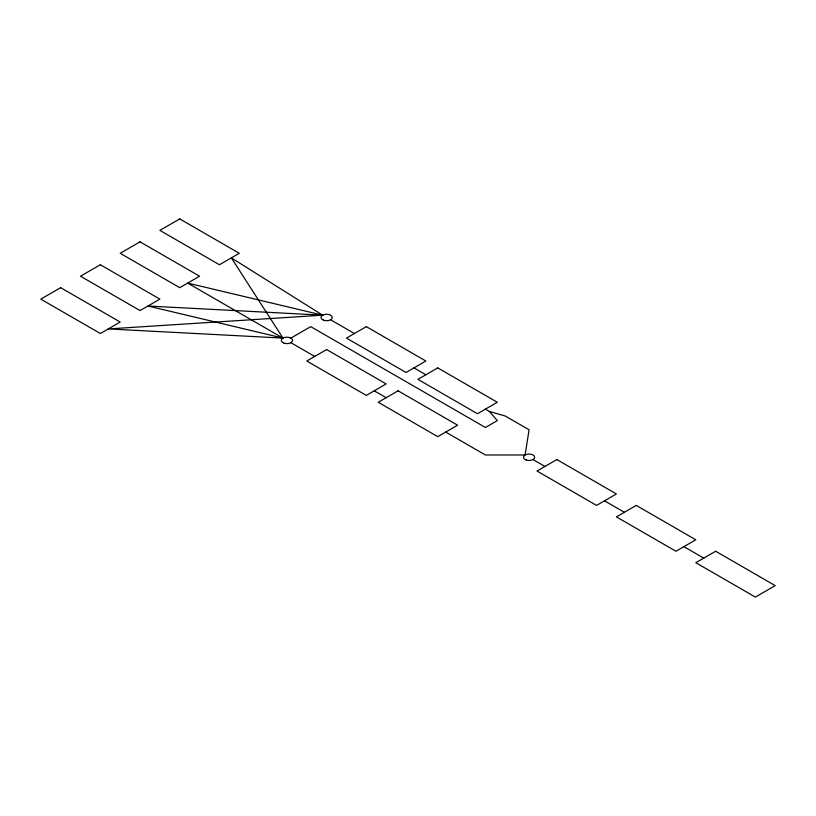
<?xml version="1.0" encoding="UTF-8"?>
<svg xmlns="http://www.w3.org/2000/svg" width="816" height="816" viewBox="0 0 816 816"><rect width="100%" height="100%" fill="white"/><g stroke="black" fill="none" stroke-linecap="round" stroke-linejoin="round"><path stroke-width="1.22" d="M290.894 338.099L310.743 326.635L485.408 427.482L497.321 420.607L489.376 411.437L485.408 409.142M489.376 411.437L505.257 416.017L529.074 429.777L525.106 454.981L485.408 454.981L445.709 432.062M330.592 319.76L354.409 333.509M413.957 367.894L425.86 374.768M533.042 459.571L544.955 466.446M604.503 500.82L624.352 512.285M683.9 546.659L703.749 558.124M290.894 342.679L314.711 356.429M374.258 390.813L386.162 397.688M60.649 287.671L40.8 299.135L100.348 333.509L120.197 322.055L60.649 287.671M100.348 264.751L80.498 276.216L140.046 310.59L159.895 299.135L100.348 264.751M140.046 241.842L120.197 253.297L179.744 287.671L199.594 276.216L140.046 241.842M179.744 218.923L159.895 230.377L219.443 264.751L239.282 253.297L179.744 218.923M326.624 349.554L306.775 361.019L366.323 395.393L386.162 383.938L326.624 349.554M366.323 326.635L346.474 338.099L406.011 372.473L425.86 361.019L366.323 326.635M398.075 390.813L378.226 402.268L437.774 436.652L457.623 425.187L398.075 390.813M437.774 367.894L417.925 379.348L477.472 413.732L497.321 402.268L437.774 367.894M556.869 459.571L537.02 471.026L596.557 505.41L616.406 493.945L556.869 459.571M636.256 505.41L616.406 516.865L675.954 551.249L695.803 539.784L636.256 505.41M715.652 551.249L695.803 562.703L755.351 597.077L775.2 585.623L715.652 551.249M322.646 315.18L108.283 328.93L282.958 338.099L231.346 257.876L322.646 315.18L147.982 306.01L282.958 338.099L187.68 283.091L322.646 315.18M323.473 320.158A5.61 3.244 0 0 0 332.224 317.699A5.61 3.244 0 0 0 324.166 314.558A5.61 3.244 0 0 0 323.473 320.158M284.121 343.199A5.61 3.244 0 0 0 292.536 340.384A5.61 3.244 0 0 0 284.121 337.579A5.61 3.244 0 0 0 284.121 343.199M526.269 460.081A5.61 3.244 0 0 0 534.694 457.276A5.61 3.244 0 0 0 526.269 454.471A5.61 3.244 0 0 0 526.269 460.081"/></g></svg>
